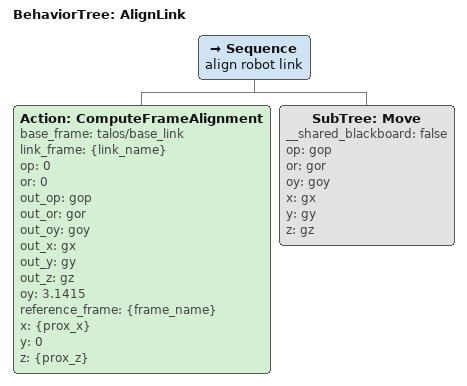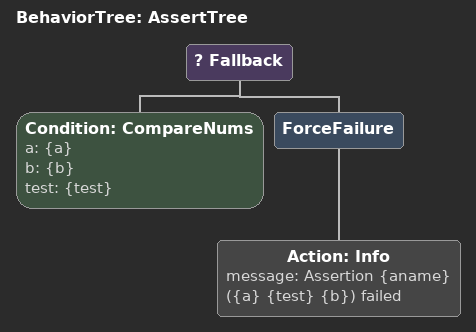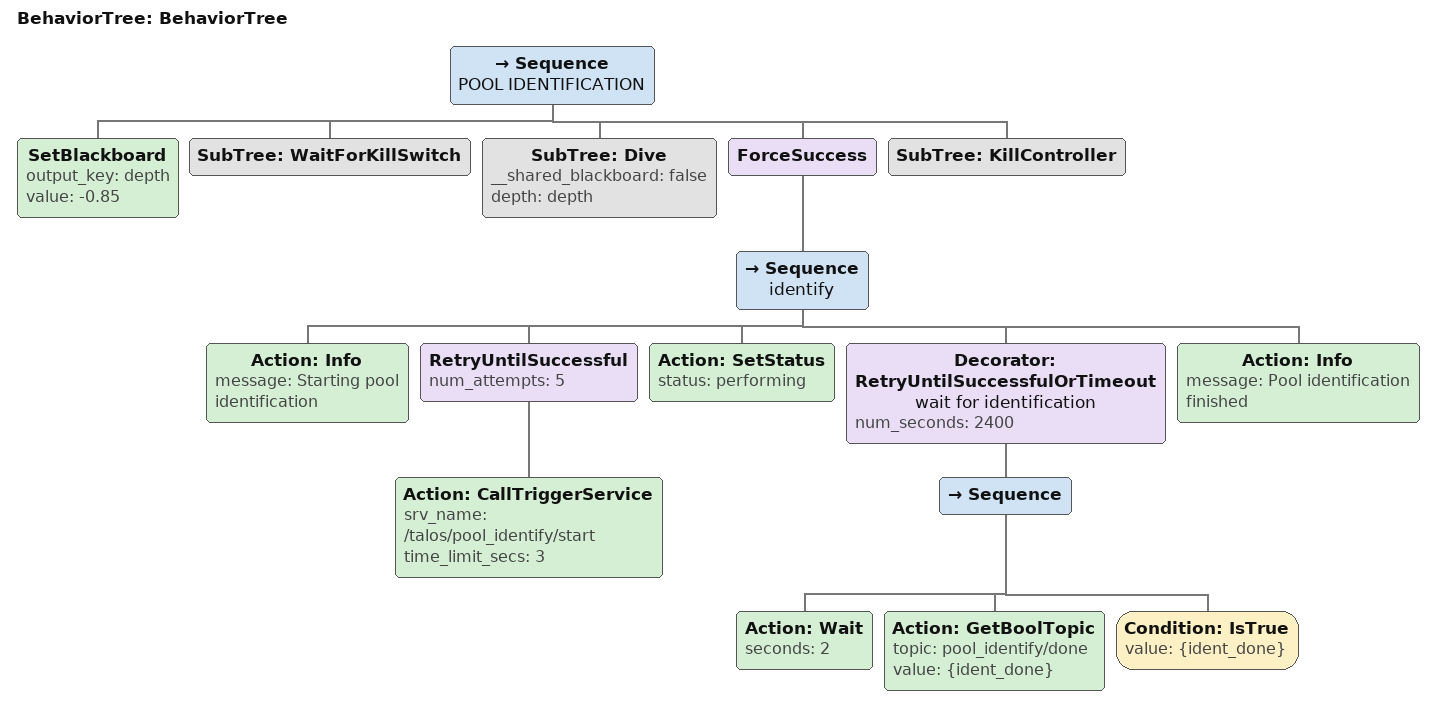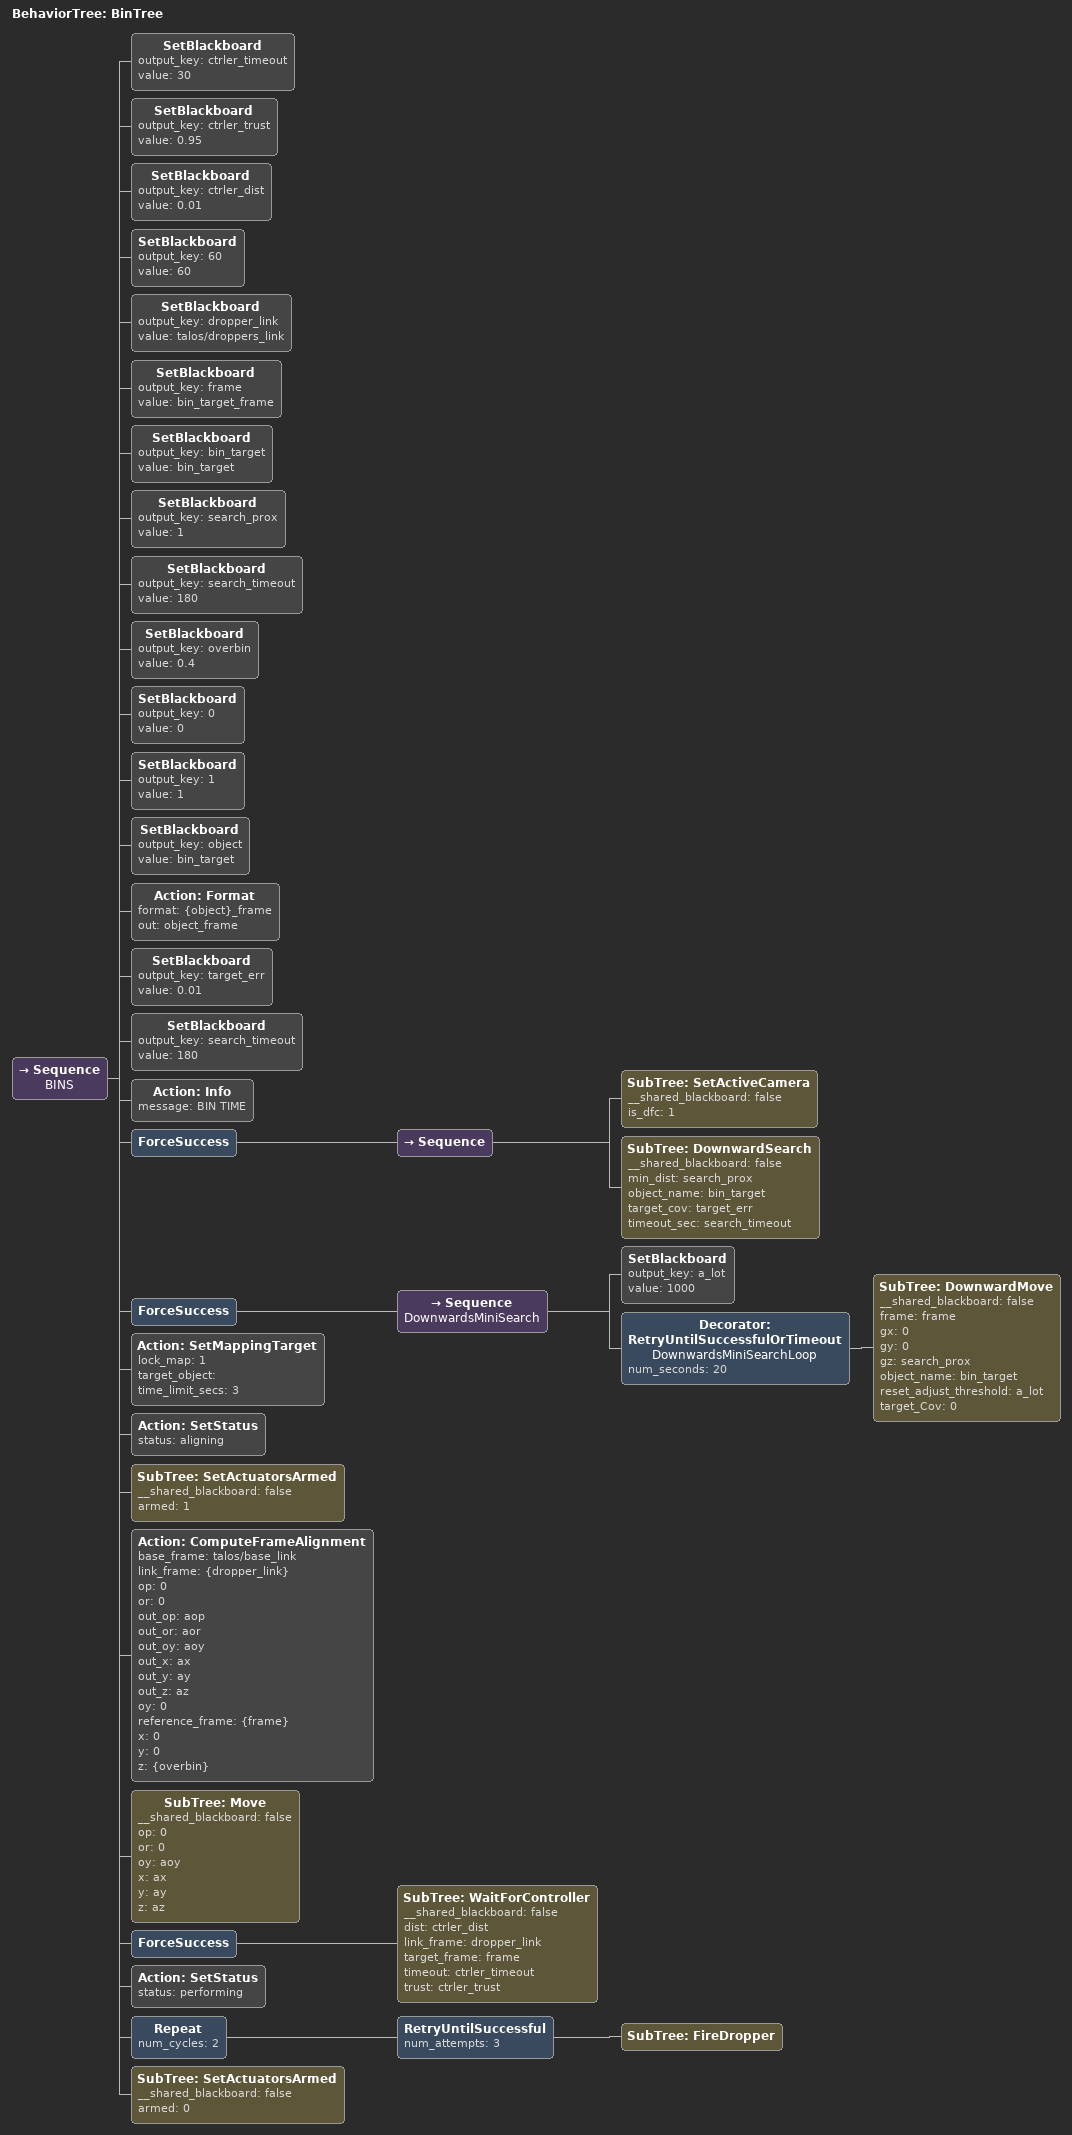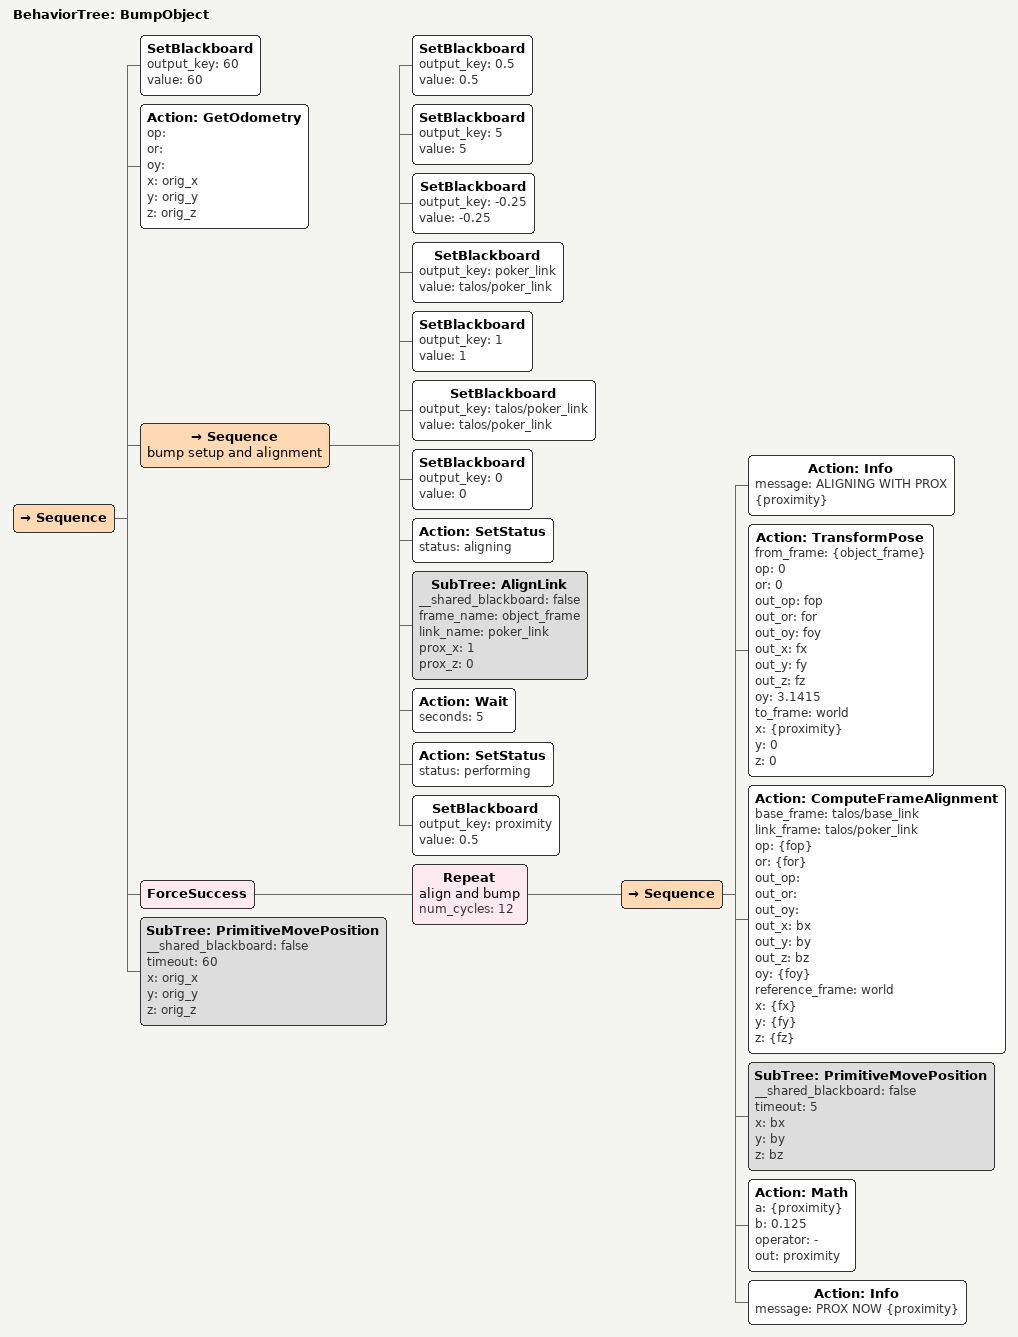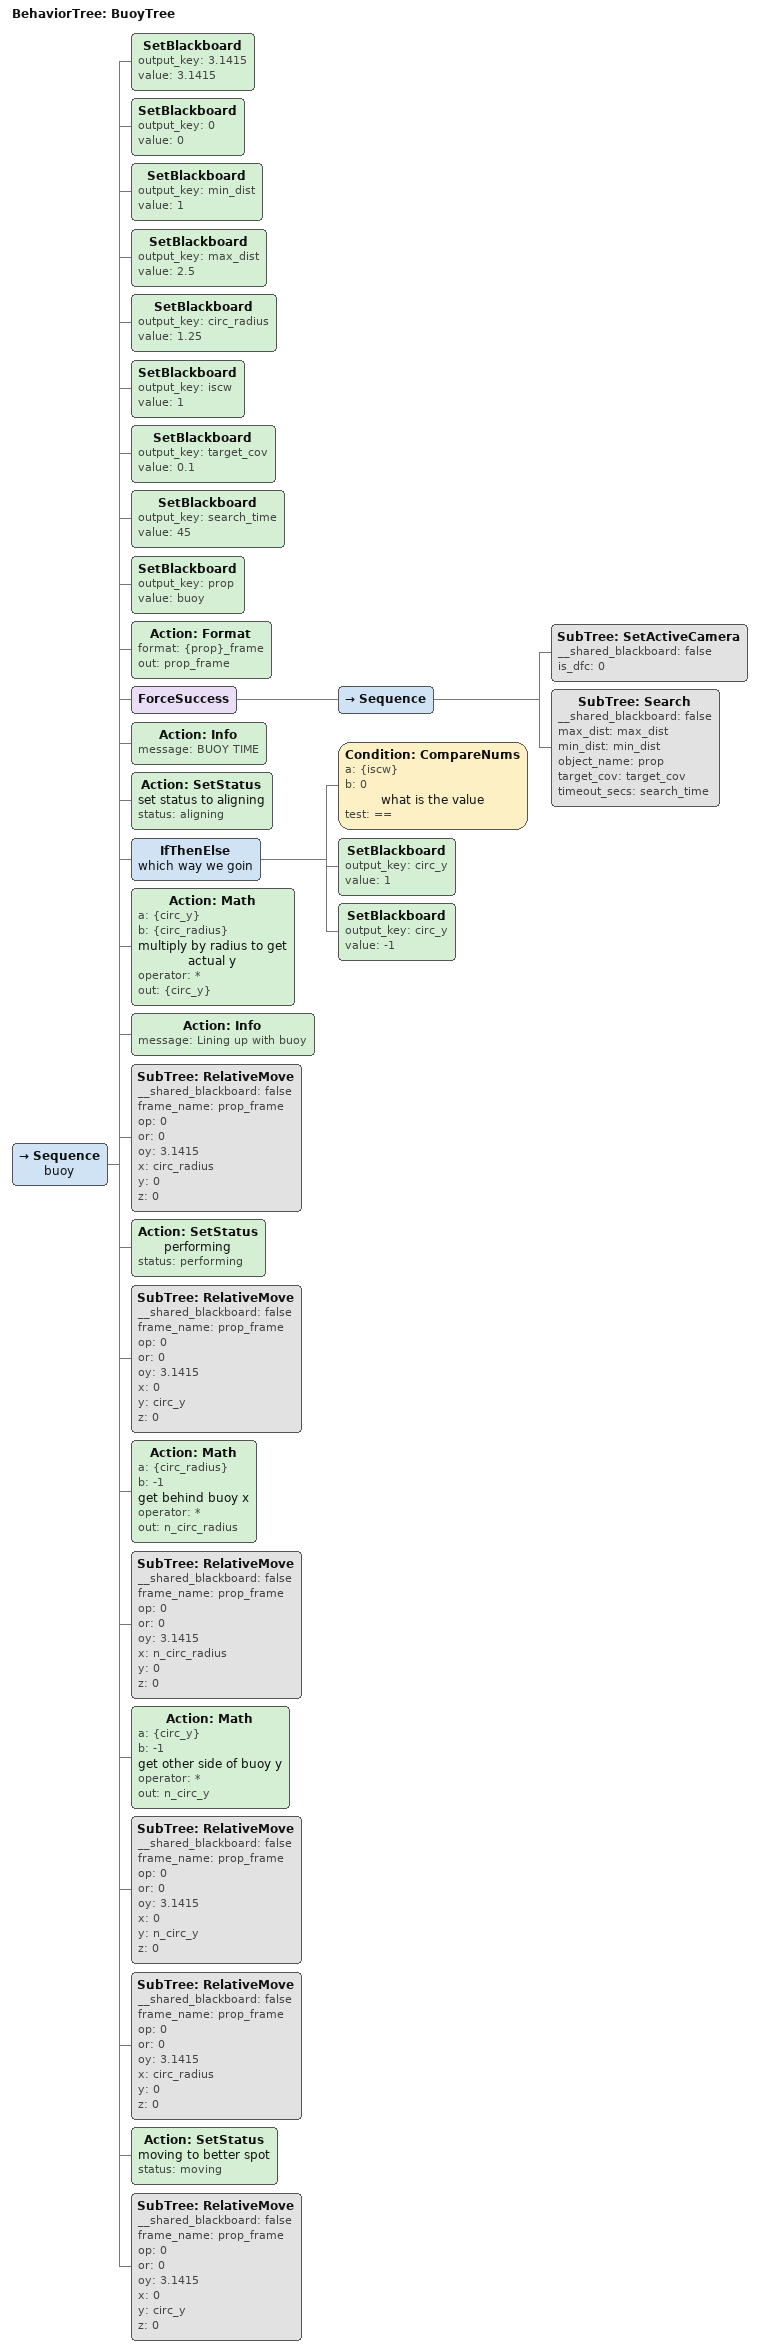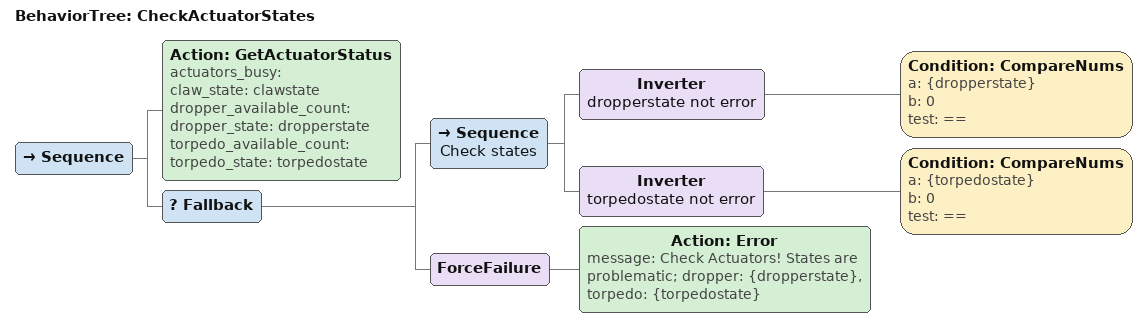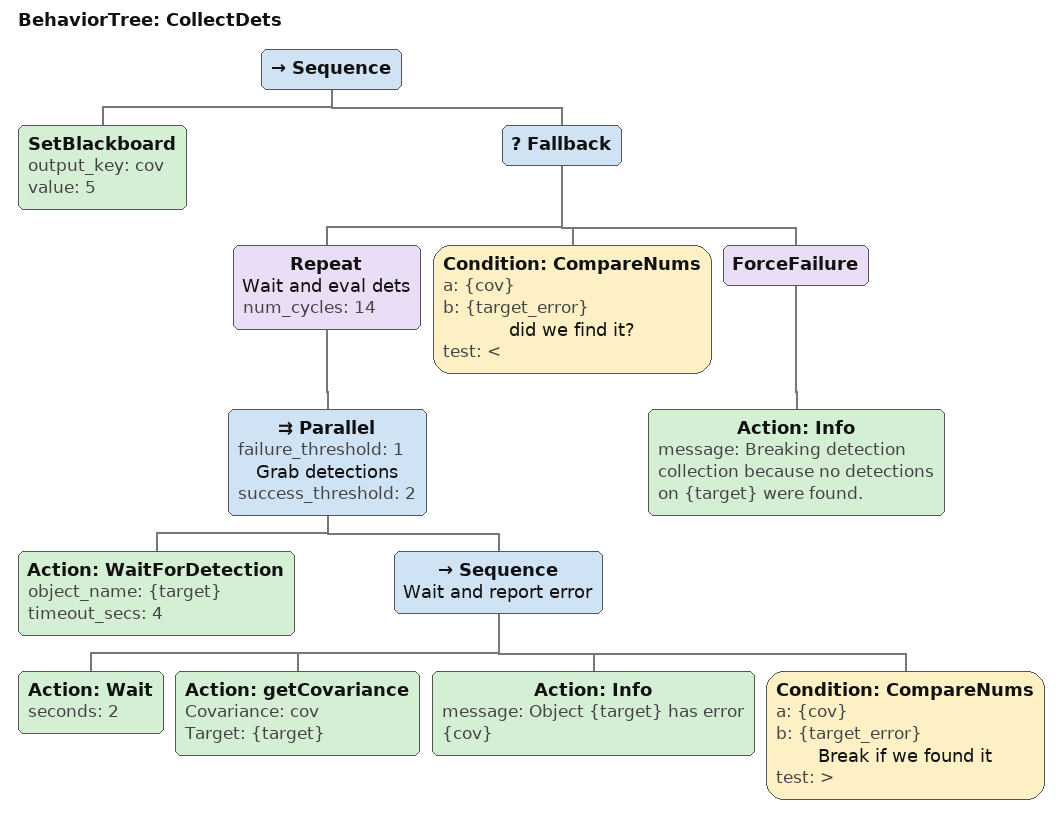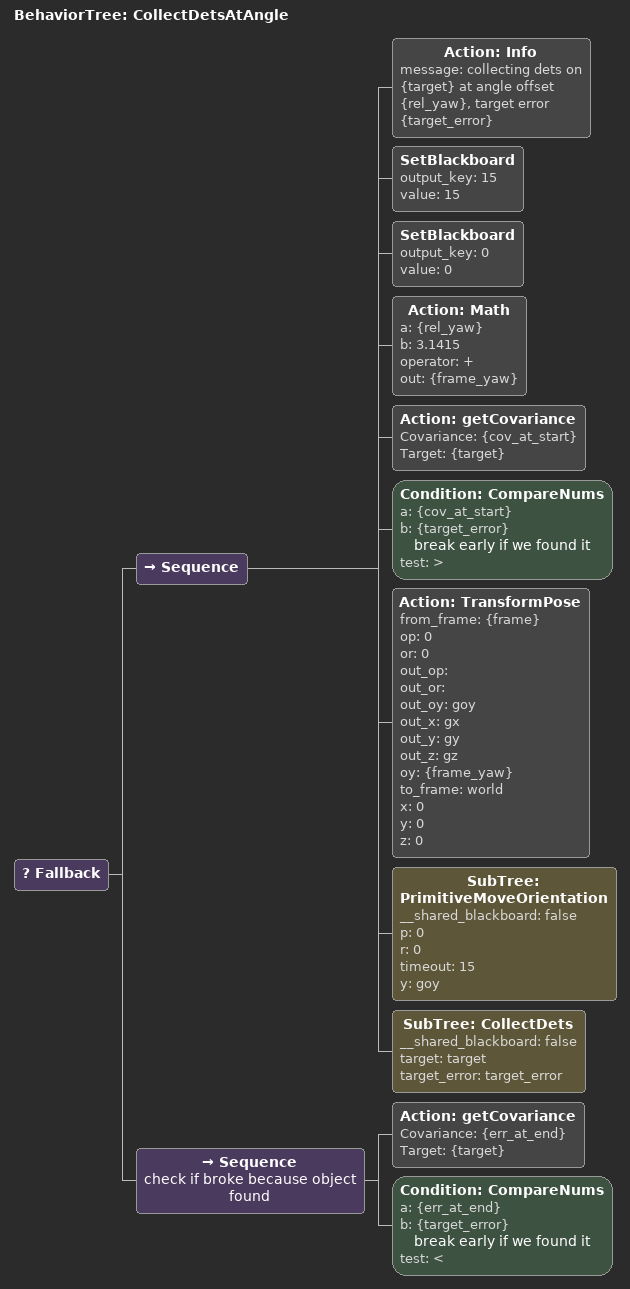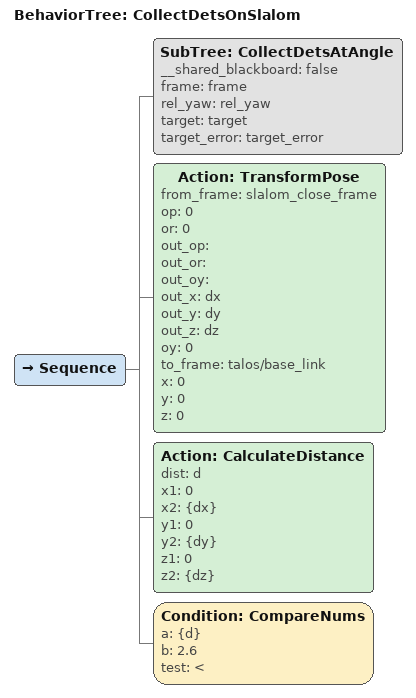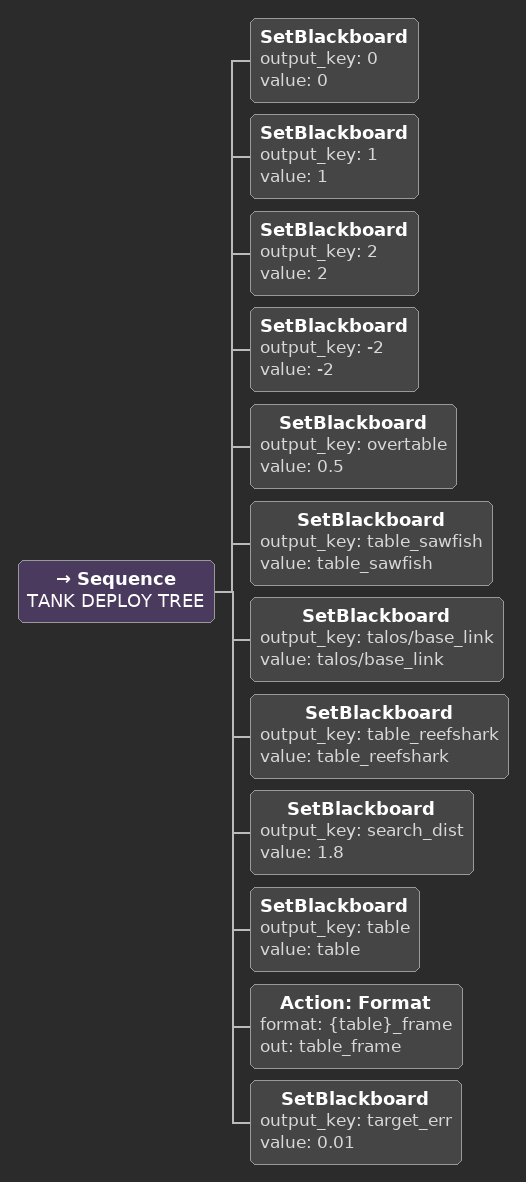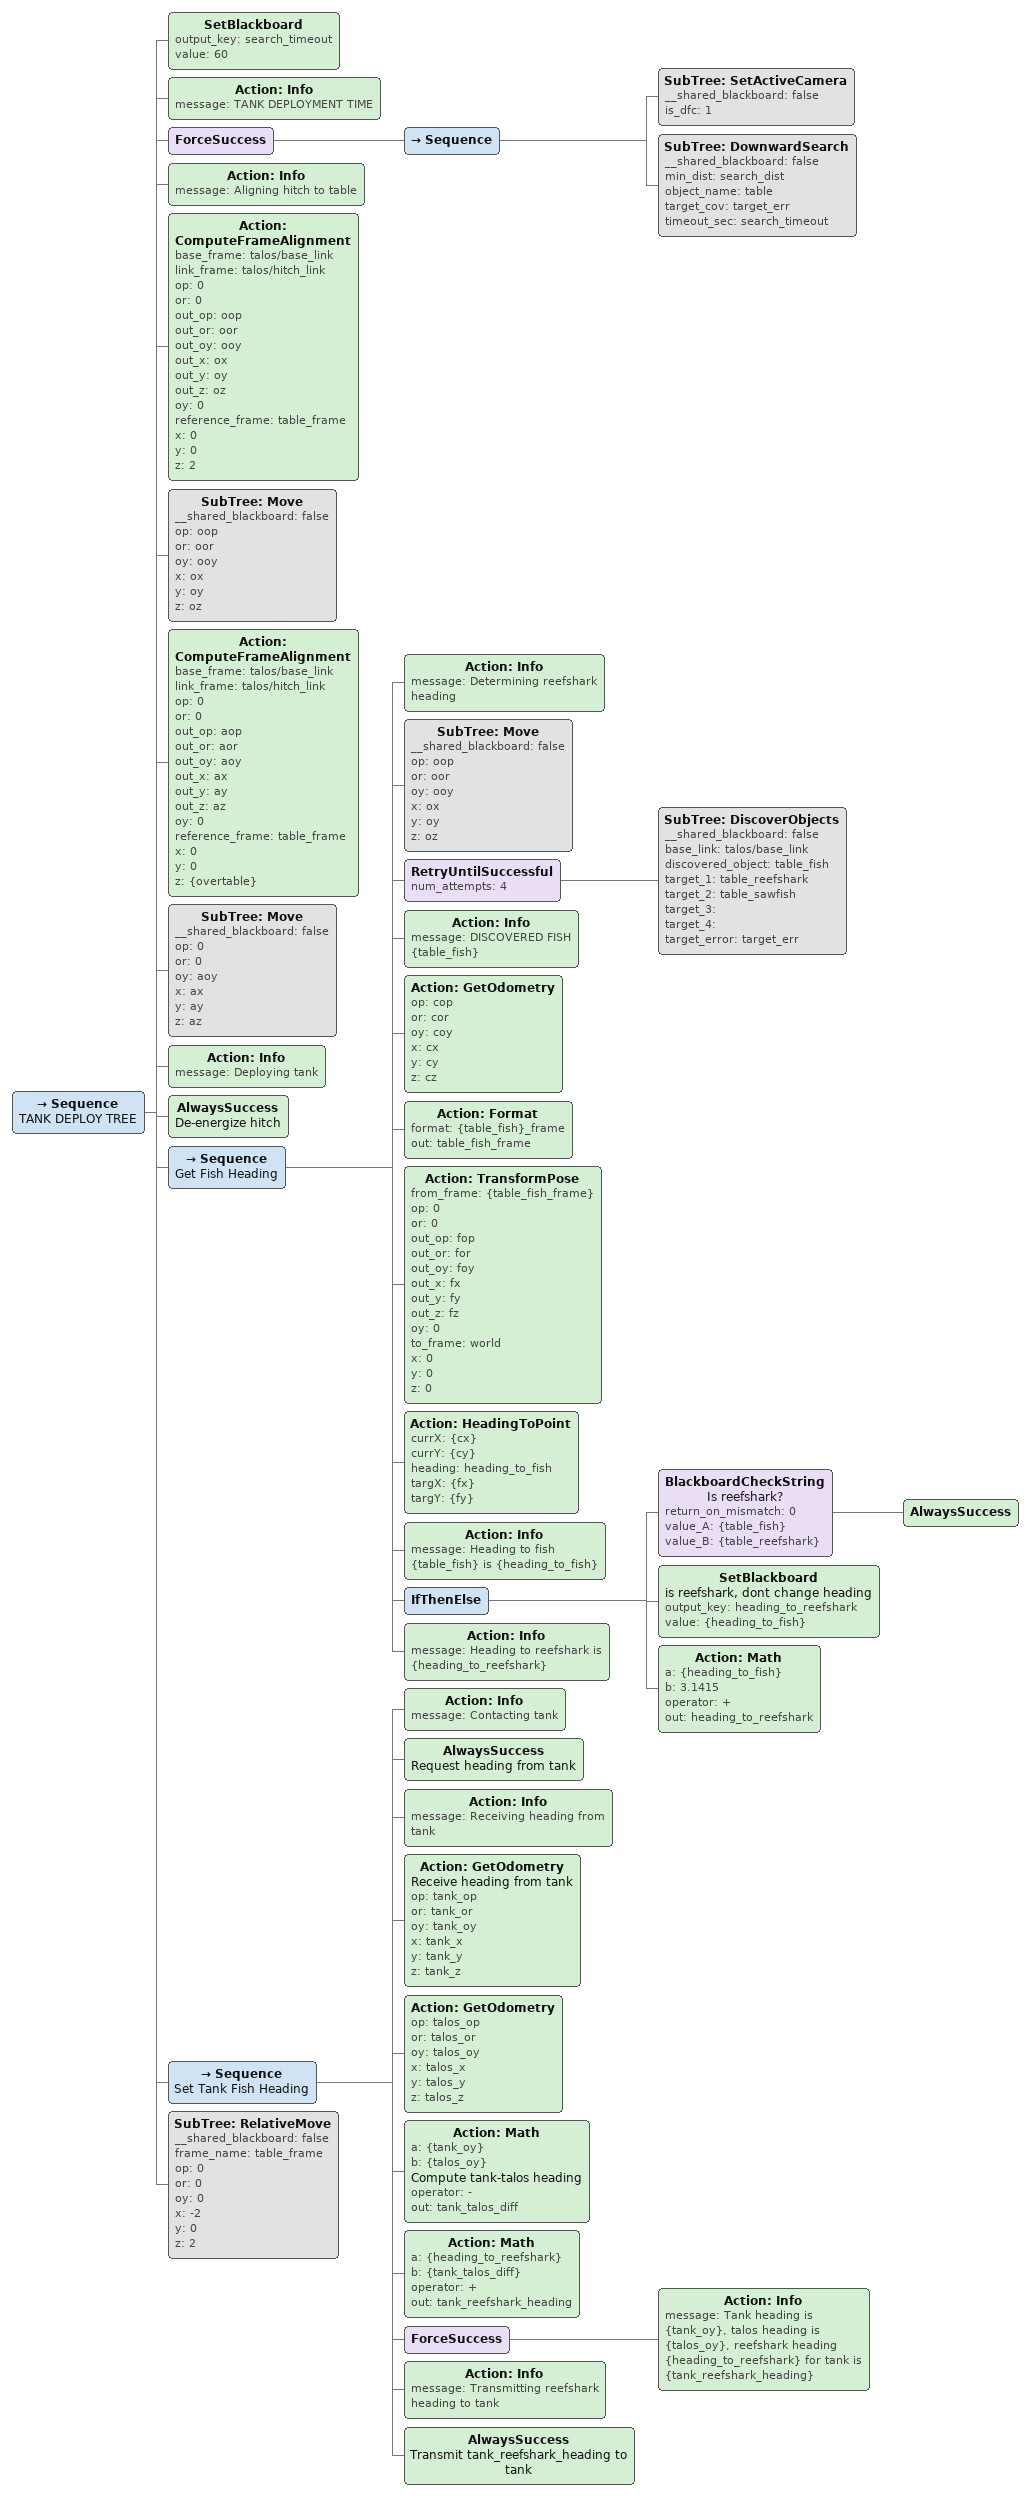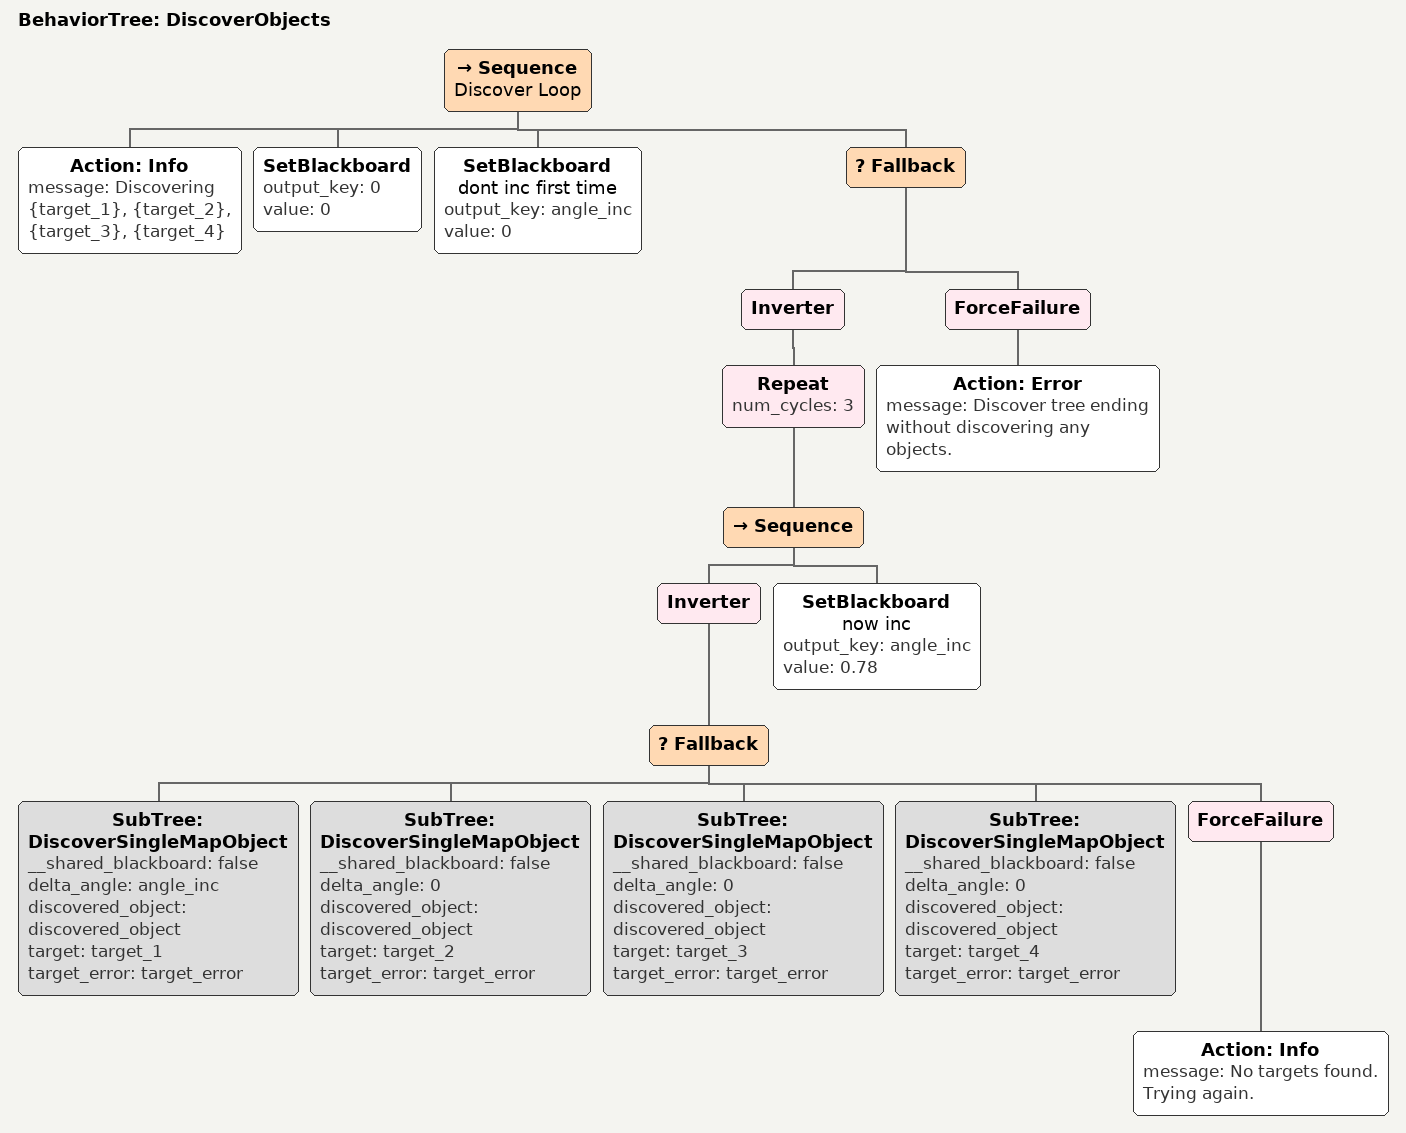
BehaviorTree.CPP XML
<BehaviorTree ID="AlignLink">
    <Sequence name="align robot link">
        <Action ID="ComputeFrameAlignment" base_frame="talos/base_link" link_frame="{link_name}" op="0" or="0" out_op="gop" out_or="gor" out_oy="goy" out_x="gx" out_y="gy" out_z="gz" oy="3.1415" reference_frame="{frame_name}" x="{prox_x}" y="0" z="{prox_z}"/>
        <SubTree ID="Move" __shared_blackboard="false" op="gop" or="gor" oy="goy" x="gx" y="gy" z="gz"/>
    </Sequence>
</BehaviorTree>

<BehaviorTree ID="AssertTree">
    <Fallback>
        <Condition ID="CompareNums" a="{a}" b="{b}" test="{test}"/>
        <ForceFailure>
            <Action ID="Info" message="Assertion {aname} ({a} {test} {b}) failed"/>
        </ForceFailure>
    </Fallback>
</BehaviorTree>

<BehaviorTree ID="BehaviorTree">
    <Sequence name="POOL IDENTIFICATION">
        <SetBlackboard output_key="depth" value="-0.85"/>
        <SubTree ID="WaitForKillSwitch"/>
        <SubTree ID="Dive" __shared_blackboard="false" depth="depth"/>
        <ForceSuccess>
            <Sequence name="identify">
                <Action ID="Info" message="Starting pool identification"/>
                <RetryUntilSuccessful num_attempts="5">
                    <Action ID="CallTriggerService" srv_name="/talos/pool_identify/start" time_limit_secs="3"/>
                </RetryUntilSuccessful>
                <Action ID="SetStatus" status="performing"/>
                <Decorator ID="RetryUntilSuccessfulOrTimeout" name="wait for identification" num_seconds="2400">
                    <Sequence>
                        <Action ID="Wait" seconds="2"/>
                        <Action ID="GetBoolTopic" topic="pool_identify/done" value="{ident_done}"/>
                        <Condition ID="IsTrue" value="{ident_done}"/>
                    </Sequence>
                </Decorator>
                <Action ID="Info" message="Pool identification finished"/>
            </Sequence>
        </ForceSuccess>
        <SubTree ID="KillController"/>
    </Sequence>
</BehaviorTree>

<BehaviorTree ID="BinTree">
    <Sequence name="BINS">
        <SetBlackboard output_key="ctrler_timeout" value="30"/>
        <SetBlackboard output_key="ctrler_trust" value="0.95"/>
        <SetBlackboard output_key="ctrler_dist" value="0.01"/>
        <SetBlackboard output_key="60" value="60"/>
        <SetBlackboard output_key="dropper_link" value="talos/droppers_link"/>
        <SetBlackboard output_key="frame" value="bin_target_frame"/>
        <SetBlackboard output_key="bin_target" value="bin_target"/>
        <SetBlackboard output_key="search_prox" value="1"/>
        <SetBlackboard output_key="search_timeout" value="180"/>
        <SetBlackboard output_key="overbin" value="0.4"/>
        <SetBlackboard output_key="0" value="0"/>
        <SetBlackboard output_key="1" value="1"/>
        <SetBlackboard output_key="object" value="bin_target"/>
        <Action ID="Format" format="{object}_frame" out="object_frame"/>
        <SetBlackboard output_key="target_err" value="0.01"/>
        <SetBlackboard output_key="search_timeout" value="180"/>
        <Action ID="Info" message="BIN TIME"/>
        <ForceSuccess>
            <Sequence>
                <SubTree ID="SetActiveCamera" __shared_blackboard="false" is_dfc="1"/>
                <SubTree ID="DownwardSearch" __shared_blackboard="false" min_dist="search_prox" object_name="bin_target" target_cov="target_err" timeout_sec="search_timeout"/>
            </Sequence>
        </ForceSuccess>
        <ForceSuccess>
            <Sequence name="DownwardsMiniSearch">
                <SetBlackboard output_key="a_lot" value="1000"/>
                <Decorator ID="RetryUntilSuccessfulOrTimeout" name="DownwardsMiniSearchLoop" num_seconds="20">
                    <SubTree ID="DownwardMove" __shared_blackboard="false" frame="frame" gx="0" gy="0" gz="search_prox" object_name="bin_target" reset_adjust_threshold="a_lot" target_Cov="0"/>
                </Decorator>
            </Sequence>
        </ForceSuccess>
        <Action ID="SetMappingTarget" lock_map="1" target_object="" time_limit_secs="3"/>
        <Action ID="SetStatus" status="aligning"/>
        <SubTree ID="SetActuatorsArmed" __shared_blackboard="false" armed="1"/>
        <Action ID="ComputeFrameAlignment" base_frame="talos/base_link" link_frame="{dropper_link}" op="0" or="0" out_op="aop" out_or="aor" out_oy="aoy" out_x="ax" out_y="ay" out_z="az" oy="0" reference_frame="{frame}" x="0" y="0" z="{overbin}"/>
        <SubTree ID="Move" __shared_blackboard="false" op="0" or="0" oy="aoy" x="ax" y="ay" z="az"/>
        <ForceSuccess>
            <SubTree ID="WaitForController" __shared_blackboard="false" dist="ctrler_dist" link_frame="dropper_link" target_frame="frame" timeout="ctrler_timeout" trust="ctrler_trust"/>
        </ForceSuccess>
        <Action ID="SetStatus" status="performing"/>
        <Repeat num_cycles="2">
            <RetryUntilSuccessful num_attempts="3">
                <SubTree ID="FireDropper"/>
            </RetryUntilSuccessful>
        </Repeat>
        <SubTree ID="SetActuatorsArmed" __shared_blackboard="false" armed="0"/>
    </Sequence>
</BehaviorTree>

<BehaviorTree ID="BumpObject">
    <Sequence>
        <SetBlackboard output_key="60" value="60"/>
        <Action ID="GetOdometry" op="" or="" oy="" x="orig_x" y="orig_y" z="orig_z"/>
        <Sequence name="bump setup and alignment">
            <SetBlackboard output_key="0.5" value="0.5"/>
            <SetBlackboard output_key="5" value="5"/>
            <SetBlackboard output_key="-0.25" value="-0.25"/>
            <SetBlackboard output_key="poker_link" value="talos/poker_link"/>
            <SetBlackboard output_key="1" value="1"/>
            <SetBlackboard output_key="talos/poker_link" value="talos/poker_link"/>
            <SetBlackboard output_key="0" value="0"/>
            <Action ID="SetStatus" status="aligning"/>
            <SubTree ID="AlignLink" __shared_blackboard="false" frame_name="object_frame" link_name="poker_link" prox_x="1" prox_z="0"/>
            <Action ID="Wait" seconds="5"/>
            <Action ID="SetStatus" status="performing"/>
            <SetBlackboard output_key="proximity" value="0.5"/>
        </Sequence>
        <ForceSuccess>
            <Repeat name="align and bump" num_cycles="12">
                <Sequence>
                    <Action ID="Info" message="ALIGNING WITH PROX {proximity}"/>
                    <Action ID="TransformPose" from_frame="{object_frame}" op="0" or="0" out_op="fop" out_or="for" out_oy="foy" out_x="fx" out_y="fy" out_z="fz" oy="3.1415" to_frame="world" x="{proximity}" y="0" z="0"/>
                    <Action ID="ComputeFrameAlignment" base_frame="talos/base_link" link_frame="talos/poker_link" op="{fop}" or="{for}" out_op="" out_or="" out_oy="" out_x="bx" out_y="by" out_z="bz" oy="{foy}" reference_frame="world" x="{fx}" y="{fy}" z="{fz}"/>
                    <SubTree ID="PrimitiveMovePosition" __shared_blackboard="false" timeout="5" x="bx" y="by" z="bz"/>
                    <Action ID="Math" a="{proximity}" b="0.125" operator="-" out="proximity"/>
                    <Action ID="Info" message="PROX NOW {proximity}"/>
                </Sequence>
            </Repeat>
        </ForceSuccess>
        <SubTree ID="PrimitiveMovePosition" __shared_blackboard="false" timeout="60" x="orig_x" y="orig_y" z="orig_z"/>
    </Sequence>
</BehaviorTree>

<BehaviorTree ID="BuoyTree">
    <Sequence name="buoy">
        <SetBlackboard output_key="3.1415" value="3.1415"/>
        <SetBlackboard output_key="0" value="0"/>
        <SetBlackboard output_key="min_dist" value="1"/>
        <SetBlackboard output_key="max_dist" value="2.5"/>
        <SetBlackboard output_key="circ_radius" value="1.25"/>
        <SetBlackboard output_key="iscw" value="1"/>
        <SetBlackboard output_key="target_cov" value="0.1"/>
        <SetBlackboard output_key="search_time" value="45"/>
        <SetBlackboard output_key="prop" value="buoy"/>
        <Action ID="Format" format="{prop}_frame" out="prop_frame"/>
        <ForceSuccess>
            <Sequence>
                <SubTree ID="SetActiveCamera" __shared_blackboard="false" is_dfc="0"/>
                <SubTree ID="Search" __shared_blackboard="false" max_dist="max_dist" min_dist="min_dist" object_name="prop" target_cov="target_cov" timeout_secs="search_time"/>
            </Sequence>
        </ForceSuccess>
        <Action ID="Info" message="BUOY TIME"/>
        <Action ID="SetStatus" name="set status to aligning" status="aligning"/>
        <IfThenElse name="which way we goin">
            <Condition ID="CompareNums" a="{iscw}" b="0" name="what is the value" test="=="/>
            <SetBlackboard output_key="circ_y" value="1"/>
            <SetBlackboard output_key="circ_y" value="-1"/>
        </IfThenElse>
        <Action ID="Math" a="{circ_y}" b="{circ_radius}" name="multiply by radius to get actual y" operator="*" out="{circ_y}"/>
        <Action ID="Info" message="Lining up with buoy"/>
        <SubTree ID="RelativeMove" __shared_blackboard="false" frame_name="prop_frame" op="0" or="0" oy="3.1415" x="circ_radius" y="0" z="0"/>
        <Action ID="SetStatus" name="performing" status="performing"/>
        <SubTree ID="RelativeMove" __shared_blackboard="false" frame_name="prop_frame" op="0" or="0" oy="3.1415" x="0" y="circ_y" z="0"/>
        <Action ID="Math" a="{circ_radius}" b="-1" name="get behind buoy x" operator="*" out="n_circ_radius"/>
        <SubTree ID="RelativeMove" __shared_blackboard="false" frame_name="prop_frame" op="0" or="0" oy="3.1415" x="n_circ_radius" y="0" z="0"/>
        <Action ID="Math" a="{circ_y}" b="-1" name="get other side of buoy y" operator="*" out="n_circ_y"/>
        <SubTree ID="RelativeMove" __shared_blackboard="false" frame_name="prop_frame" op="0" or="0" oy="3.1415" x="0" y="n_circ_y" z="0"/>
        <SubTree ID="RelativeMove" __shared_blackboard="false" frame_name="prop_frame" op="0" or="0" oy="3.1415" x="circ_radius" y="0" z="0"/>
        <Action ID="SetStatus" name="moving to better spot" status="moving"/>
        <SubTree ID="RelativeMove" __shared_blackboard="false" frame_name="prop_frame" op="0" or="0" oy="3.1415" x="0" y="circ_y" z="0"/>
    </Sequence>
</BehaviorTree>

<BehaviorTree ID="CheckActuatorStates">
    <Sequence>
        <Action ID="GetActuatorStatus" actuators_busy="" claw_state="clawstate" dropper_available_count="" dropper_state="dropperstate" torpedo_available_count="" torpedo_state="torpedostate"/>
        <Fallback>
            <Sequence name="Check states">
                <Inverter name="dropperstate not error">
                    <Condition ID="CompareNums" a="{dropperstate}" b="0" test="=="/>
                </Inverter>
                <Inverter name="torpedostate not error">
                    <Condition ID="CompareNums" a="{torpedostate}" b="0" test="=="/>
                </Inverter>
            </Sequence>
            <ForceFailure>
                <Action ID="Error" message="Check Actuators! States are problematic; dropper: {dropperstate}, torpedo: {torpedostate}"/>
            </ForceFailure>
        </Fallback>
    </Sequence>
</BehaviorTree>

<BehaviorTree ID="CollectDets">
    <Sequence>
        <SetBlackboard output_key="cov" value="5"/>
        <Fallback>
            <Repeat name="Wait and eval dets" num_cycles="14">
                <Parallel failure_threshold="1" name="Grab detections" success_threshold="2">
                    <Action ID="WaitForDetection" object_name="{target}" timeout_secs="4"/>
                    <Sequence name="Wait and report error">
                        <Action ID="Wait" seconds="2"/>
                        <Action Covariance="cov" ID="getCovariance" Target="{target}"/>
                        <Action ID="Info" message="Object {target} has error  {cov}"/>
                        <Condition ID="CompareNums" a="{cov}" b="{target_error}" name="Break if we found it" test=">"/>
                    </Sequence>
                </Parallel>
            </Repeat>
            <Condition ID="CompareNums" a="{cov}" b="{target_error}" name="did we find it?" test="&lt;"/>
            <ForceFailure>
                <Action ID="Info" message="Breaking detection collection because no detections on {target} were found."/>
            </ForceFailure>
        </Fallback>
    </Sequence>
</BehaviorTree>

<BehaviorTree ID="CollectDetsAtAngle">
    <Fallback>
        <Sequence>
            <Action ID="Info" message="collecting dets on {target} at angle offset {rel_yaw}, target error {target_error}"/>
            <SetBlackboard output_key="15" value="15"/>
            <SetBlackboard output_key="0" value="0"/>
            <Action ID="Math" a="{rel_yaw}" b="3.1415" operator="+" out="{frame_yaw}"/>
            <Action Covariance="{cov_at_start}" ID="getCovariance" Target="{target}"/>
            <Condition ID="CompareNums" a="{cov_at_start}" b="{target_error}" name="break early if we found it" test=">"/>
            <Action ID="TransformPose" from_frame="{frame}" op="0" or="0" out_op="" out_or="" out_oy="goy" out_x="gx" out_y="gy" out_z="gz" oy="{frame_yaw}" to_frame="world" x="0" y="0" z="0"/>
            <SubTree ID="PrimitiveMoveOrientation" __shared_blackboard="false" p="0" r="0" timeout="15" y="goy"/>
            <SubTree ID="CollectDets" __shared_blackboard="false" target="target" target_error="target_error"/>
        </Sequence>
        <Sequence name="check if broke because object found">
            <Action Covariance="{err_at_end}" ID="getCovariance" Target="{target}"/>
            <Condition ID="CompareNums" a="{err_at_end}" b="{target_error}" name="break early if we found it" test="&lt;"/>
        </Sequence>
    </Fallback>
</BehaviorTree>

<BehaviorTree ID="CollectDetsOnSlalom">
    <Sequence>
        <SubTree ID="CollectDetsAtAngle" __shared_blackboard="false" frame="frame" rel_yaw="rel_yaw" target="target" target_error="target_error"/>
        <Action ID="TransformPose" from_frame="slalom_close_frame" op="0" or="0" out_op="" out_or="" out_oy="" out_x="dx" out_y="dy" out_z="dz" oy="0" to_frame="talos/base_link" x="0" y="0" z="0"/>
        <Action ID="CalculateDistance" dist="d" x1="0" x2="{dx}" y1="0" y2="{dy}" z1="0" z2="{dz}"/>
        <Condition ID="CompareNums" a="{d}" b="2.6" test="&lt;"/>
    </Sequence>
</BehaviorTree>

<Sequence name="TANK DEPLOY TREE">
    <SetBlackboard output_key="0" value="0"/>
    <SetBlackboard output_key="1" value="1"/>
    <SetBlackboard output_key="2" value="2"/>
    <SetBlackboard output_key="-2" value="-2"/>
    <SetBlackboard output_key="overtable" value="0.5"/>
    <SetBlackboard output_key="table_sawfish" value="table_sawfish"/>
    <SetBlackboard output_key="talos/base_link" value="talos/base_link"/>
    <SetBlackboard output_key="table_reefshark" value="table_reefshark"/>
    <SetBlackboard output_key="search_dist" value="1.8"/>
    <SetBlackboard output_key="table" value="table"/>
    <Action ID="Format" format="{table}_frame" out="table_frame"/>
    <SetBlackboard output_key="target_err" value="0.01"/>
</Sequence>

<Sequence name="TANK DEPLOY TREE">
    <SetBlackboard output_key="search_timeout" value="60"/>
    <Action ID="Info" message="TANK DEPLOYMENT TIME"/>
    <ForceSuccess>
        <Sequence>
            <SubTree ID="SetActiveCamera" __shared_blackboard="false" is_dfc="1"/>
            <SubTree ID="DownwardSearch" __shared_blackboard="false" min_dist="search_dist" object_name="table" target_cov="target_err" timeout_sec="search_timeout"/>
        </Sequence>
    </ForceSuccess>
    <Action ID="Info" message="Aligning hitch to table"/>
    <Action ID="ComputeFrameAlignment" base_frame="talos/base_link" link_frame="talos/hitch_link" op="0" or="0" out_op="oop" out_or="oor" out_oy="ooy" out_x="ox" out_y="oy" out_z="oz" oy="0" reference_frame="table_frame" x="0" y="0" z="2"/>
    <SubTree ID="Move" __shared_blackboard="false" op="oop" or="oor" oy="ooy" x="ox" y="oy" z="oz"/>
    <Action ID="ComputeFrameAlignment" base_frame="talos/base_link" link_frame="talos/hitch_link" op="0" or="0" out_op="aop" out_or="aor" out_oy="aoy" out_x="ax" out_y="ay" out_z="az" oy="0" reference_frame="table_frame" x="0" y="0" z="{overtable}"/>
    <SubTree ID="Move" __shared_blackboard="false" op="0" or="0" oy="aoy" x="ax" y="ay" z="az"/>
    <Action ID="Info" message="Deploying tank"/>
    <AlwaysSuccess name="De-energize hitch"/>
    <Sequence name="Get Fish Heading">
        <Action ID="Info" message="Determining reefshark heading"/>
        <SubTree ID="Move" __shared_blackboard="false" op="oop" or="oor" oy="ooy" x="ox" y="oy" z="oz"/>
        <RetryUntilSuccessful num_attempts="4">
            <SubTree ID="DiscoverObjects" __shared_blackboard="false" base_link="talos/base_link" discovered_object="table_fish" target_1="table_reefshark" target_2="table_sawfish" target_3="" target_4="" target_error="target_err"/>
        </RetryUntilSuccessful>
        <Action ID="Info" message="DISCOVERED FISH {table_fish}"/>
        <Action ID="GetOdometry" op="cop" or="cor" oy="coy" x="cx" y="cy" z="cz"/>
        <Action ID="Format" format="{table_fish}_frame" out="table_fish_frame"/>
        <Action ID="TransformPose" from_frame="{table_fish_frame}" op="0" or="0" out_op="fop" out_or="for" out_oy="foy" out_x="fx" out_y="fy" out_z="fz" oy="0" to_frame="world" x="0" y="0" z="0"/>
        <Action ID="HeadingToPoint" currX="{cx}" currY="{cy}" heading="heading_to_fish" targX="{fx}" targY="{fy}"/>
        <Action ID="Info" message="Heading to fish {table_fish} is {heading_to_fish}"/>
        <IfThenElse>
            <BlackboardCheckString name="Is reefshark?" return_on_mismatch="0" value_A="{table_fish}" value_B="{table_reefshark}">
                <AlwaysSuccess/>
            </BlackboardCheckString>
            <SetBlackboard name="is reefshark, dont change heading" output_key="heading_to_reefshark" value="{heading_to_fish}"/>
            <Action ID="Math" a="{heading_to_fish}" b="3.1415" operator="+" out="heading_to_reefshark"/>
        </IfThenElse>
        <Action ID="Info" message="Heading to reefshark is {heading_to_reefshark}"/>
    </Sequence>
    <Sequence name="Set Tank Fish Heading">
        <Action ID="Info" message="Contacting tank"/>
        <AlwaysSuccess name="Request heading from tank"/>
        <Action ID="Info" message="Receiving heading from tank"/>
        <Action ID="GetOdometry" name="Receive heading from tank" op="tank_op" or="tank_or" oy="tank_oy" x="tank_x" y="tank_y" z="tank_z"/>
        <Action ID="GetOdometry" op="talos_op" or="talos_or" oy="talos_oy" x="talos_x" y="talos_y" z="talos_z"/>
        <Action ID="Math" a="{tank_oy}" b="{talos_oy}" name="Compute tank-talos heading" operator="-" out="tank_talos_diff"/>
        <Action ID="Math" a="{heading_to_reefshark}" b="{tank_talos_diff}" operator="+" out="tank_reefshark_heading"/>
        <ForceSuccess>
            <Action ID="Info" message="Tank heading is {tank_oy}, talos heading is {talos_oy}, reefshark heading {heading_to_reefshark} for tank is {tank_reefshark_heading}"/>
        </ForceSuccess>
        <Action ID="Info" message="Transmitting reefshark heading to tank"/>
        <AlwaysSuccess name="Transmit tank_reefshark_heading to tank"/>
    </Sequence>
    <SubTree ID="RelativeMove" __shared_blackboard="false" frame_name="table_frame" op="0" or="0" oy="0" x="-2" y="0" z="2"/>
</Sequence>

<BehaviorTree ID="DiscoverObjects">
    <Sequence name="Discover Loop">
        <Action ID="Info" message="Discovering {target_1}, {target_2}, {target_3}, {target_4}"/>
        <SetBlackboard output_key="0" value="0"/>
        <SetBlackboard name="dont inc first time" output_key="angle_inc" value="0"/>
        <Fallback>
            <Inverter>
                <Repeat num_cycles="3">
                    <Sequence>
                        <Inverter>
                            <Fallback>
                                <SubTree ID="DiscoverSingleMapObject" __shared_blackboard="false" delta_angle="angle_inc" discovered_object="discovered_object" target="target_1" target_error="target_error"/>
                                <SubTree ID="DiscoverSingleMapObject" __shared_blackboard="false" delta_angle="0" discovered_object="discovered_object" target="target_2" target_error="target_error"/>
                                <SubTree ID="DiscoverSingleMapObject" __shared_blackboard="false" delta_angle="0" discovered_object="discovered_object" target="target_3" target_error="target_error"/>
                                <SubTree ID="DiscoverSingleMapObject" __shared_blackboard="false" delta_angle="0" discovered_object="discovered_object" target="target_4" target_error="target_error"/>
                                <ForceFailure>
                                    <Action ID="Info" message="No targets found. Trying again."/>
                                </ForceFailure>
                            </Fallback>
                        </Inverter>
                        <SetBlackboard name="now inc" output_key="angle_inc" value="0.78"/>
                    </Sequence>
                </Repeat>
            </Inverter>
            <ForceFailure>
                <Action ID="Error" message="Discover tree ending without discovering any objects."/>
            </ForceFailure>
        </Fallback>
    </Sequence>
</BehaviorTree>
